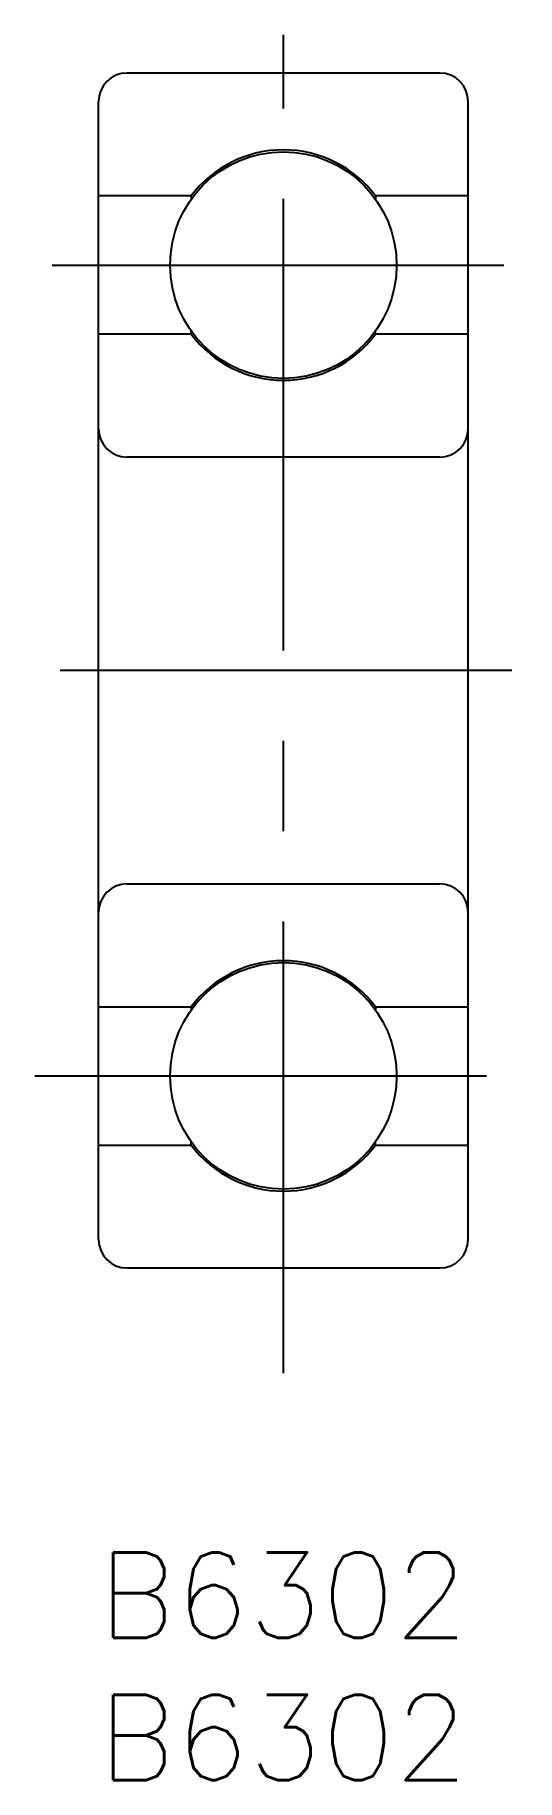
# Model space of a CAD drawing. Extents: x -2.2 to 14.7, y -8 to 53.3.
import ezdxf

# ---------------------------------------------------------------- set-up
doc = ezdxf.new("R2010")
doc.units = 0
doc.header["$LTSCALE"] = 0.5
doc.linetypes.add('CENTER', pattern=[50.8, 31.75, -6.35, 6.35, -6.35])
for name, color, linetype in [('MSM_CENTER', 1, 'CENTER'), ('MSM_CONTINUOUS', 7, 'CONTINUOUS'), ('MSM_PART_NUMBER', 7, 'CONTINUOUS')]:
    doc.layers.add(name, color=color, linetype=linetype)
doc.styles.get("Standard").update_dxf_attribs({"font": 'txt.shx', "height": 3, "bigfont": 'bigfont.shx'})

msp = doc.modelspace()

# ---------------------------------------------------------------- linework, layer by layer
at = {"layer": 'MSM_CENTER'}
for p, q in [((6.5, 6.303), (6.5, 53.341)), ((-1.624, 45.25), (14.718, 45.25)), ((14.528, 31), (-1.833, 31)), ((-2.236, 16.75), (14.421, 16.75))]:
    msp.add_line(p, q, dxfattribs=at)
at = {"layer": 'MSM_CONTINUOUS'}
for p, q in [((12, 52), (1, 52)), ((0, 11), (0, 51)), ((13, 11), (13, 51)), ((3.26, 47.68), (0, 47.68)), ((3.26, 47.68), (3.26, 47.566)), ((13, 47.68), (9.74, 47.68)), ((9.74, 47.68), (9.74, 47.566)), ((3.26, 42.82), (0, 42.82)), ((3.26, 42.82), (3.26, 42.934)), ((9.74, 42.82), (9.74, 42.934)), ((13, 42.82), (9.74, 42.82)), ((12, 38.5), (1, 38.5)), ((1, 23.5), (12, 23.5)), ((0, 19.18), (3.26, 19.18)), ((3.26, 19.18), (3.26, 19.066)), ((9.74, 19.18), (13, 19.18)), ((9.74, 19.18), (9.74, 19.066)), ((0, 14.32), (3.26, 14.32)), ((3.26, 14.32), (3.26, 14.434)), ((9.74, 14.32), (9.74, 14.434)), ((9.74, 14.32), (13, 14.32)), ((1, 10), (12, 10))]:
    msp.add_line(p, q, dxfattribs=at)
for centre in [(6.5, 45.25), (6.5, 16.75)]:
    msp.add_circle(centre, 3.982, dxfattribs=at)
for centre, radius, start, end in [((1, 51), 1, 90, 180), ((12, 51), 1, 0, 90), ((6.5, 45.25), 4.05, 36.8699, 143.1301), ((6.5, 45.25), 4.05, 216.8699, 323.1301), ((1, 39.5), 1, 180, 270), ((12, 39.5), 1, 270, 0), ((1, 22.5), 1, 90, 180), ((12, 22.5), 1, 0, 90), ((6.5, 16.75), 4.05, 36.8699, 143.1301), ((6.5, 16.75), 4.05, 216.8699, 323.1301), ((1, 11), 1, 180, 270), ((12, 11), 1, 270, 0)]:
    msp.add_arc(centre, radius, start, end, dxfattribs=at)

# ---------------------------------------------------------------- texts
at = {"layer": 'MSM_PART_NUMBER'}
for p in [(0, -3), (0, -8)]:
    msp.add_text('B6302', height=3, dxfattribs=at).set_placement(p)

doc.saveas('drawing.dxf')
